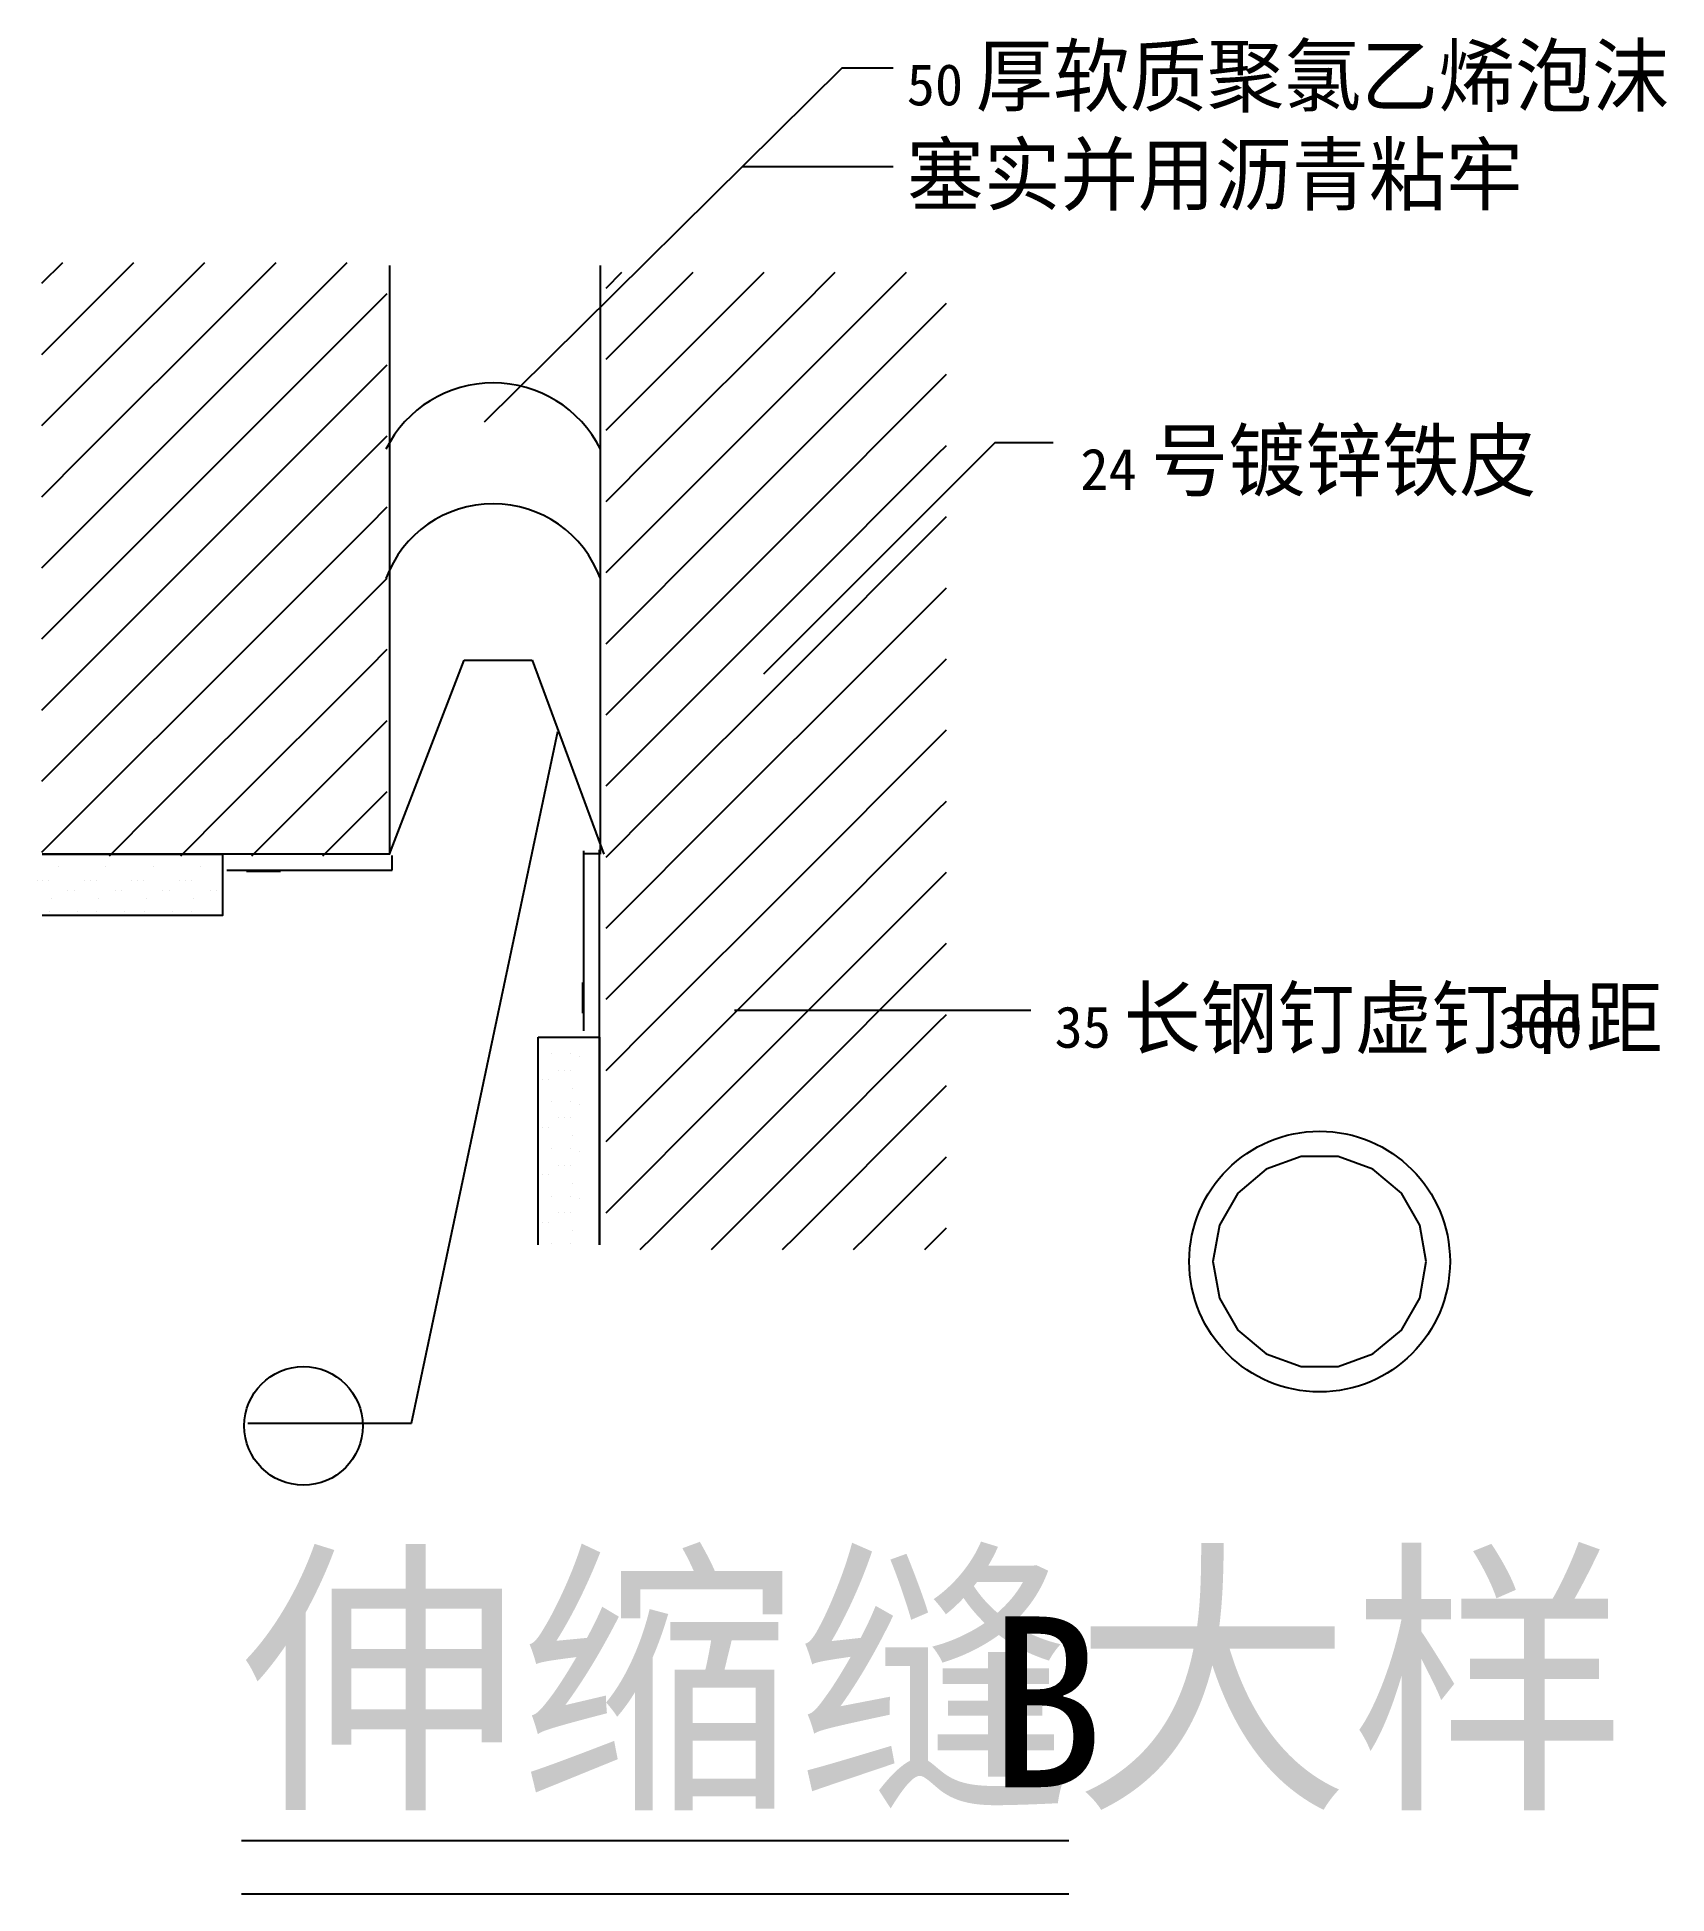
# Model space of a CAD drawing. Header units: metres. Extents: x 10976 to 12351, y 7256 to 8822.
import ezdxf

# ---------------------------------------------------------------- set-up
doc = ezdxf.new("R2010")
doc.units = ezdxf.units.M
doc.layers.add('PUB_DIM', color=3, linetype='Continuous')
doc.layers.add('PUB_TEXT', color=7, linetype='Continuous')

# ---------------------------------------------------------------- blocks, each defined once
blk = doc.blocks.new('M_N1')
at = {"color": 0}
for p, q in [((-420.27, 754.19), (-342.63, 831.82)), ((-420.27, 814.19), (-402.63, 831.82)), ((-384.24, 730.22), (-282.63, 831.82)), ((-264.24, 730.22), (-162.63, 831.82)), ((-264.24, 790.22), (-222.63, 831.82)), ((55.73, 750.19), (129.16, 823.62)), ((55.73, 810.19), (69.16, 823.62)), ((95.76, 730.22), (189.16, 823.62)), ((215.76, 730.22), (309.16, 823.62)), ((215.76, 790.22), (249.16, 823.62)), ((-204.24, 730.22), (-128.92, 805.53)), ((-384.24, 670.22), (-264.24, 790.22)), ((-264.24, 790.22), (-264.24, 790.22)), ((95.76, 670.22), (215.76, 790.22)), ((215.76, 790.22), (215.76, 790.22)), ((275.76, 730.22), (342.97, 797.43)), ((-144.24, 730.22), (-128.92, 745.53)), ((335.76, 730.22), (342.97, 737.43)), ((-420.27, 694.19), (-384.24, 730.22)), ((-384.24, 610.22), (-264.24, 730.22)), ((-384.24, 730.22), (-384.24, 730.22)), ((-324.24, 610.22), (-204.24, 730.22)), ((-264.24, 610.22), (-144.24, 730.22)), ((-264.24, 730.22), (-264.24, 730.22)), ((-204.24, 730.22), (-204.24, 730.22)), ((-144.24, 730.22), (-144.24, 730.22)), ((55.73, 690.19), (95.76, 730.22)), ((95.76, 730.22), (95.76, 730.22)), ((95.76, 610.22), (215.76, 730.22)), ((155.76, 610.22), (275.76, 730.22)), ((215.76, 610.22), (335.76, 730.22)), ((215.76, 730.22), (215.76, 730.22)), ((275.76, 730.22), (275.76, 730.22)), ((335.76, 730.22), (335.76, 730.22)), ((-144.24, 670.22), (-128.92, 685.53)), ((335.76, 670.22), (342.97, 677.43)), ((-420.27, 634.19), (-384.24, 670.22)), ((-384.24, 670.22), (-384.24, 670.22)), ((-264.24, 550.22), (-144.24, 670.22)), ((-144.24, 670.22), (-144.24, 670.22)), ((55.73, 630.19), (95.76, 670.22)), ((95.76, 670.22), (95.76, 670.22)), ((215.76, 550.22), (335.76, 670.22)), ((335.76, 670.22), (335.76, 670.22)), ((-144.24, 610.22), (-128.92, 625.53)), ((335.76, 610.22), (342.97, 617.43)), ((-420.27, 514.19), (-324.24, 610.22)), ((-420.27, 574.19), (-384.24, 610.22)), ((-384.24, 490.22), (-264.24, 610.22)), ((-384.24, 610.22), (-384.24, 610.22)), ((-324.24, 610.22), (-324.24, 610.22)), ((-264.24, 490.22), (-144.24, 610.22)), ((-264.24, 610.22), (-264.24, 610.22)), ((-144.24, 610.22), (-144.24, 610.22)), ((55.73, 510.19), (155.76, 610.22)), ((55.73, 570.19), (95.76, 610.22)), ((95.76, 490.22), (215.76, 610.22)), ((95.76, 610.22), (95.76, 610.22)), ((155.76, 610.22), (155.76, 610.22)), ((215.76, 490.22), (335.76, 610.22)), ((215.76, 610.22), (215.76, 610.22)), ((335.76, 610.22), (335.76, 610.22)), ((-204.24, 490.22), (-128.92, 565.53)), ((-384.24, 430.22), (-264.24, 550.22)), ((-264.24, 550.22), (-264.24, 550.22)), ((95.76, 430.22), (215.76, 550.22)), ((215.76, 550.22), (215.76, 550.22)), ((275.76, 490.22), (342.97, 557.43)), ((-144.24, 490.22), (-128.92, 505.53)), ((-420.27, 454.19), (-384.24, 490.22)), ((-384.24, 370.22), (-264.24, 490.22)), ((-384.24, 490.22), (-384.24, 490.22)), ((-324.24, 370.22), (-204.24, 490.22)), ((-264.24, 370.22), (-144.24, 490.22)), ((-264.24, 490.22), (-264.24, 490.22)), ((-204.24, 490.22), (-204.24, 490.22)), ((-144.24, 490.22), (-144.24, 490.22)), ((55.73, 450.19), (95.76, 490.22)), ((95.76, 490.22), (95.76, 490.22)), ((95.76, 370.22), (215.76, 490.22)), ((155.76, 370.22), (275.76, 490.22)), ((215.76, 370.22), (335.76, 490.22)), ((215.76, 490.22), (215.76, 490.22)), ((275.76, 490.22), (275.76, 490.22)), ((335.76, 490.22), (342.97, 497.43)), ((335.76, 490.22), (335.76, 490.22)), ((-144.24, 430.22), (-128.92, 445.53)), ((-420.27, 394.19), (-384.24, 430.22)), ((-384.24, 430.22), (-384.24, 430.22)), ((-243.1, 331.36), (-144.24, 430.22)), ((-144.24, 430.22), (-144.24, 430.22)), ((55.73, 390.19), (95.76, 430.22)), ((95.76, 430.22), (95.76, 430.22)), ((215.76, 310.22), (335.76, 430.22)), ((335.76, 430.22), (342.97, 437.43)), ((335.76, 430.22), (335.76, 430.22)), ((-144.24, 370.22), (-128.92, 385.53)), ((335.76, 370.22), (342.97, 377.43)), ((-420.27, 334.19), (-384.24, 370.22)), ((-384.24, 370.22), (-384.24, 370.22)), ((-363.1, 331.36), (-324.24, 370.22)), ((-324.24, 370.22), (-324.24, 370.22)), ((-303.1, 331.36), (-264.24, 370.22)), ((-264.24, 370.22), (-264.24, 370.22)), ((-183.1, 331.36), (-144.24, 370.22)), ((-144.24, 370.22), (-144.24, 370.22)), ((55.73, 270.19), (155.76, 370.22)), ((55.73, 330.19), (95.76, 370.22)), ((95.76, 250.22), (215.76, 370.22)), ((95.76, 370.22), (95.76, 370.22)), ((155.76, 370.22), (155.76, 370.22)), ((215.76, 250.22), (335.76, 370.22)), ((215.76, 370.22), (215.76, 370.22)), ((335.76, 370.22), (335.76, 370.22)), ((-406.24, 321.82), (-406.24, 321.82)), ((-366.24, 321.82), (-366.24, 321.82)), ((-326.24, 321.82), (-326.24, 321.82)), ((-286.24, 321.82), (-286.24, 321.82)), ((275.76, 250.22), (342.97, 317.43)), ((-424.24, 310.22), (-424.24, 310.22)), ((-419.44, 310.22), (-419.44, 310.22)), ((-414.24, 310.22), (-414.24, 310.22)), ((-398.24, 302.22), (-398.24, 302.22)), ((-392.64, 302.22), (-392.64, 302.22)), ((-384.24, 310.22), (-384.24, 310.22)), ((-379.44, 310.22), (-379.44, 310.22)), ((-374.24, 310.22), (-374.24, 310.22)), ((-358.24, 302.22), (-358.24, 302.22)), ((-352.64, 302.22), (-352.64, 302.22)), ((-344.24, 310.22), (-344.24, 310.22)), ((-339.44, 310.22), (-339.44, 310.22)), ((-334.24, 310.22), (-334.24, 310.22)), ((-318.24, 302.22), (-318.24, 302.22)), ((-312.64, 302.22), (-312.64, 302.22)), ((-304.24, 310.22), (-304.24, 310.22)), ((-299.44, 310.22), (-299.44, 310.22)), ((-294.24, 310.22), (-294.24, 310.22)), ((-278.24, 302.22), (-278.24, 302.22)), ((-272.64, 302.22), (-272.64, 302.22)), ((95.76, 190.22), (215.76, 310.22)), ((215.76, 310.22), (215.76, 310.22)), ((-413.84, 284.22), (-413.84, 284.22)), ((-412.24, 295.02), (-412.24, 295.02)), ((-390.24, 284.22), (-390.24, 284.22)), ((-373.84, 284.22), (-373.84, 284.22)), ((-372.24, 295.02), (-372.24, 295.02)), ((-350.24, 284.22), (-350.24, 284.22)), ((-333.84, 284.22), (-333.84, 284.22)), ((-332.24, 295.02), (-332.24, 295.02)), ((-310.24, 284.22), (-310.24, 284.22)), ((-293.84, 284.22), (-293.84, 284.22)), ((-292.24, 295.02), (-292.24, 295.02)), ((-406.24, 281.82), (-406.24, 281.82)), ((-366.24, 281.82), (-366.24, 281.82)), ((-326.24, 281.82), (-326.24, 281.82)), ((-286.24, 281.82), (-286.24, 281.82)), ((335.76, 250.22), (342.97, 257.43)), ((55.73, 210.19), (95.76, 250.22)), ((95.76, 250.22), (95.76, 250.22)), ((95.76, 130.22), (215.76, 250.22)), ((155.76, 130.22), (275.76, 250.22)), ((215.76, 130.22), (335.76, 250.22)), ((215.76, 250.22), (215.76, 250.22)), ((275.76, 250.22), (275.76, 250.22)), ((335.76, 250.22), (335.76, 250.22)), ((55.73, 150.19), (95.76, 190.22)), ((95.76, 190.22), (95.76, 190.22)), ((215.76, 70.22), (335.76, 190.22)), ((335.76, 190.22), (342.97, 197.43)), ((335.76, 190.22), (335.76, 190.22)), ((9.76, 164.22), (9.76, 164.22)), ((26.16, 164.22), (26.16, 164.22)), ((33.76, 161.82), (33.76, 161.82)), ((1.76, 142.22), (1.76, 142.22)), ((7.36, 142.22), (7.36, 142.22)), ((15.76, 150.22), (15.76, 150.22)), ((20.56, 150.22), (20.56, 150.22)), ((25.76, 150.22), (25.76, 150.22)), ((27.76, 135.02), (27.76, 135.02)), ((55.73, 30.19), (155.76, 130.22)), ((55.73, 90.19), (95.76, 130.22)), ((95.76, 10.22), (215.76, 130.22)), ((95.76, 130.22), (95.76, 130.22)), ((155.76, 130.22), (155.76, 130.22)), ((215.76, 10.22), (335.76, 130.22)), ((215.76, 130.22), (215.76, 130.22)), ((335.76, 130.22), (342.97, 137.43)), ((335.76, 130.22), (335.76, 130.22)), ((9.76, 124.22), (9.76, 124.22)), ((15.76, 110.22), (15.76, 110.22)), ((20.56, 110.22), (20.56, 110.22)), ((25.76, 110.22), (25.76, 110.22)), ((26.16, 124.22), (26.16, 124.22)), ((33.76, 121.82), (33.76, 121.82)), ((1.76, 102.22), (1.76, 102.22)), ((7.36, 102.22), (7.36, 102.22)), ((27.76, 95.02), (27.76, 95.02)), ((9.76, 84.22), (9.76, 84.22)), ((26.16, 84.22), (26.16, 84.22)), ((33.76, 81.82), (33.76, 81.82)), ((15.76, 70.22), (15.76, 70.22)), ((20.56, 70.22), (20.56, 70.22)), ((25.76, 70.22), (25.76, 70.22)), ((144.62, -0.92), (215.76, 70.22)), ((215.76, 70.22), (215.76, 70.22)), ((275.76, 10.22), (342.97, 77.43)), ((1.76, 62.22), (1.76, 62.22)), ((7.36, 62.22), (7.36, 62.22)), ((27.76, 55.02), (27.76, 55.02)), ((9.76, 44.22), (9.76, 44.22)), ((26.16, 44.22), (26.16, 44.22)), ((33.76, 41.82), (33.76, 41.82)), ((1.76, 22.22), (1.76, 22.22)), ((7.36, 22.22), (7.36, 22.22)), ((15.76, 30.22), (15.76, 30.22)), ((20.56, 30.22), (20.56, 30.22)), ((25.76, 30.22), (25.76, 30.22)), ((335.76, 10.22), (342.97, 17.43)), ((9.76, 4.22), (9.76, 4.22)), ((26.16, 4.22), (26.16, 4.22)), ((27.76, 15.02), (27.76, 15.02)), ((84.62, -0.92), (95.76, 10.22)), ((95.76, 10.22), (95.76, 10.22)), ((204.62, -0.92), (215.76, 10.22)), ((215.76, 10.22), (215.76, 10.22)), ((264.62, -0.92), (275.76, 10.22)), ((275.76, 10.22), (275.76, 10.22)), ((324.62, -0.92), (335.76, 10.22)), ((335.76, 10.22), (335.76, 10.22))]:
    blk.add_line(p, q, dxfattribs=at)
for p, q in [((-127.07, 332.59), (-63.89, 496.26)), ((-63.89, 496.26), (-6.46, 496.26)), ((-6.46, 496.26), (53.85, 332.59)), ((-124.63, 319.08), (-124.63, 331.38)), ((36.73, 335.48), (36.73, 183.69)), ((36.79, 333.22), (50.33, 333.22)), ((-264.11, 319.08), (-124.63, 319.08)), ((-247.68, 318.23), (-218.97, 318.23)), ((35.88, 224.29), (35.88, 198.45))]:
    blk.add_line(p, q)
at = {"linetype": 'CONTINUOUS'}
for points in [[(-127.07, 829.36), (-127.07, 332.59), (-419.99, 332.59)], [(50.98, 332.59), (50.98, 829.36)], [(-419.99, 332.59), (-267.79, 332.59), (-267.79, 280.9), (-419.99, 280.9)], [(50.24, 3.17), (50.24, 336.29)], [(-1.45, 178.34), (50.24, 178.34), (50.24, 3.17)], [(-1.45, 3.17), (-1.45, 178.34)]]:
    blk.add_lwpolyline(points, dxfattribs=at)
for centre, radius, start, end in [((-39.48, 629.07), 101.14, 26.57, 153.43), ((-39.48, 531.85), 96.4, 20.23, 159.77)]:
    blk.add_arc(centre, radius, start, end, dxfattribs=at)
at = {"layer": 'PUB_DIM'}
blk.add_line((170.79, 912.64), (297.95, 912.64), dxfattribs=at)
for points in [[(-46.66, 697.27), (254.87, 995.91), (297.95, 995.91)], [(188.82, 484.78), (384.1, 680.04), (432.92, 680.04)], [(14.78, 435.73), (-108.76, -147.71), (-246.6, -147.71)], [(164.2, 200.91), (414.04, 200.91)]]:
    blk.add_lwpolyline(points, dxfattribs=at)
at = {"layer": 'PUB_DIM', "linetype": 'CONTINUOUS'}
blk.add_lwpolyline([(747.8, -11.06), (742.37, 19.72), (726.74, 46.79), (702.8, 66.88), (673.42, 77.57), (642.17, 77.57), (612.8, 66.88), (588.85, 46.79), (573.22, 19.72), (567.8, -11.06), (573.22, -41.84), (588.85, -68.91), (612.8, -89.01), (642.17, -99.7), (673.42, -99.7), (702.8, -89.01), (726.74, -68.91), (742.37, -41.84), (747.8, -11.06)], dxfattribs=at)
at = {"layer": 'PUB_DIM'}
for centre, radius in [((657.8, -11.06), 110), ((-199.54, -149.7), 50)]:
    blk.add_circle(centre, radius, dxfattribs=at)
at = {"layer": 'PUB_TEXT'}
for s, height, p in [('厚软质聚氯乙烯泡沫', 50, (367.72, 964.32)), ('50', 35, (309.43, 964.32)), ('塞实并用沥青粘牢', 50, (309.43, 881.05)), ('号镀锌铁皮', 50, (515.7, 639.84)), ('24', 35, (455.89, 639.84)), ('长钢钉虚钉中距', 50, (492.43, 169.32)), ('35', 35, (434.14, 169.32)), ('300', 35, (808.25, 169.32))]:
    blk.add_text(s, height=height, dxfattribs=at).set_placement(p)

msp = doc.modelspace()

# ---------------------------------------------------------------- linework, layer by layer
at = {"layer": 'PUB_TEXT'}
for points in [[(11148.08, 7300.55), (11846.08, 7300.55)], [(11148.08, 7255.55), (11846.08, 7255.55)]]:
    msp.add_lwpolyline(points, dxfattribs=at)

# ---------------------------------------------------------------- block references
msp.add_blockref('M_N1', (11400, 7800))

# ---------------------------------------------------------------- texts
for s, height, p in [('伸缩缝大样', 180, (11148.08, 7345.55)), ('B', 144, (11777.68, 7345.55))]:
    msp.add_text(s, height=height, dxfattribs=at).set_placement(p)

doc.saveas('drawing.dxf')
